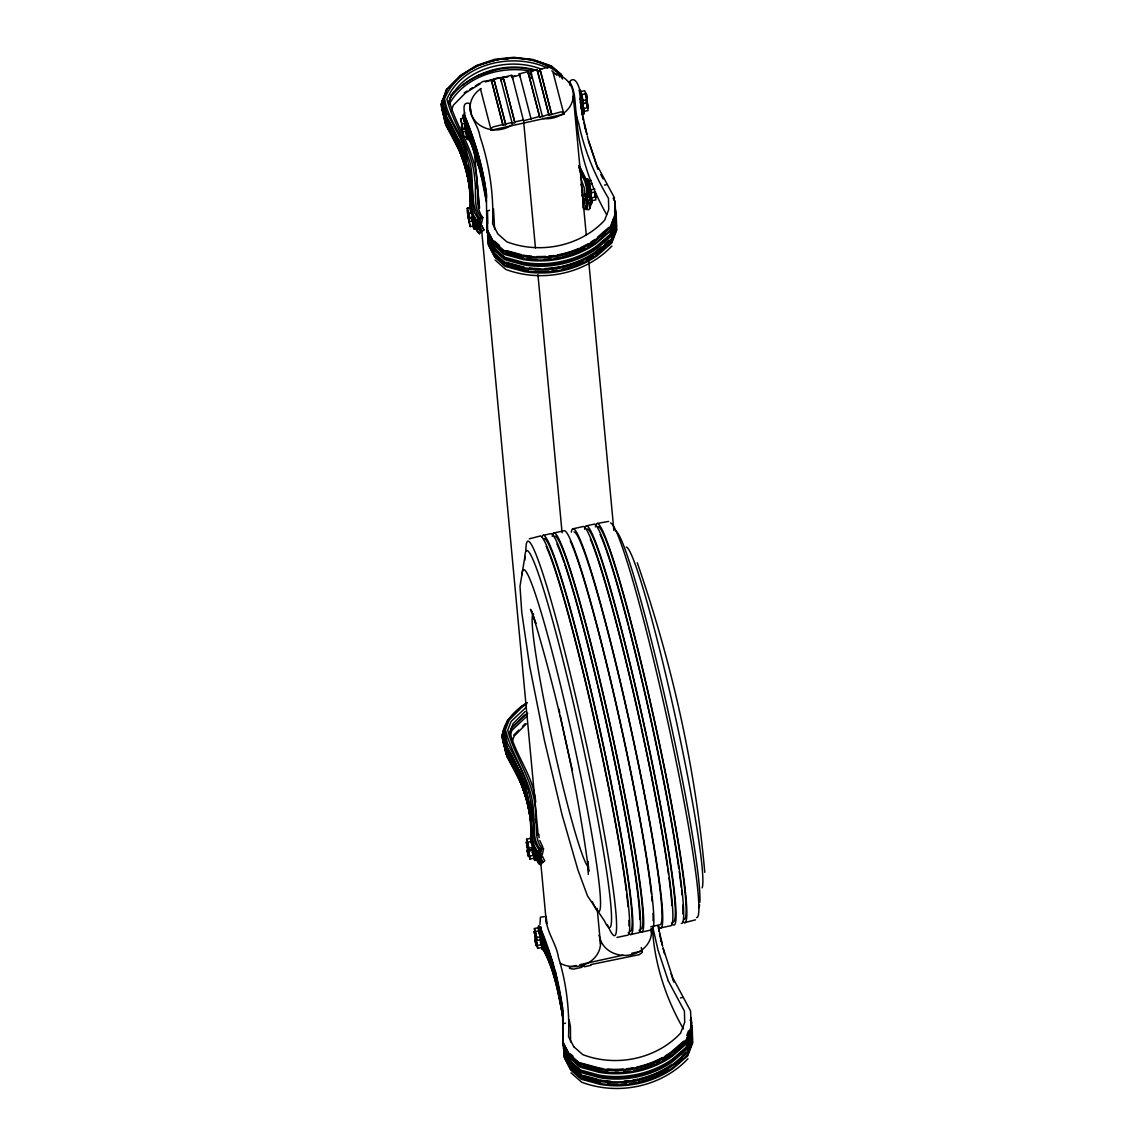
<?xml version="1.0" encoding="UTF-8"?>
<svg xmlns="http://www.w3.org/2000/svg" width="1146" height="1146" viewBox="0 0 1146 1146"><rect width="100%" height="100%" fill="white"/><g stroke="black" fill="none" stroke-linecap="round" stroke-linejoin="round"><path stroke-width="1.5" d="M580.936 102.567L581.194 104.573M582.469 100.719L582.34 99.458M586.981 195.422L586.824 200.364L584.575 200.708L582.182 195.737L582.383 189.649L580.979 184.262M590.219 204.561L590.104 208.013L588.858 209.675L585.52 209.46L583.328 208.056L582.827 199.275M582.182 195.737L584.116 194.448L584.317 188.116L580.549 177.63M583.328 208.056L584.961 198.444M586.824 200.364L584.474 195.708L586.036 195.751L588.7 202.054L587.196 208.243L585.649 208.2L585.749 205.019M579.088 165.268L587.798 183.088L589.574 189.921L588.629 197.399L588.987 196.138L586.222 194.118L586.437 187.514L584.818 181.269L579.504 170.353M586.193 201.137L586.308 197.871M585.649 208.2L587.124 203.644L586.523 197.971M587.124 203.644L587.354 197.055M587.425 194.405L587.654 187.672L585.978 181.183A211.881 185.652 -5.3 0 1 578.687 167.302M587.196 208.243L586.609 198.602M588.987 196.138L589.216 189.233L587.468 182.458M590.849 199.289L591.236 203.372L589.875 202.083L590.749 201.983L590.591 200.321L589.531 200.292L589.66 194.648M589.531 200.292L590.462 192.184M590.104 208.013L590.434 203.845M590.591 200.321L590.835 193.259M590.319 207.311L591.164 196.84M464.588 115.588L464.732 112.193M539.952 924.421L540.411 917.187L546.198 916.428M540.969 930.437L541.127 927.042M546.126 917.946C546.184 931.77 556.369 943.359 558.389 957.211C566.41 982.896 569.562 1009.741 568.559 1036.6L573.802 1046.756M576.581 116.835C578.673 150.914 589.703 184.95 606.635 214.574M583.371 118.754L579.317 90.505M580.893 97.195L580.592 103.498L582.125 113.311M580.793 105.633L581.094 99.33M580.879 106.521L580.435 97.31M581.223 107.781L580.32 98.699C585.935 125.072 580.492 68.33 569.605 81.753L569.92 85.162M581.523 108.698L580.549 101.177M581.638 114.686L581.939 108.383L580.435 102.567M582.068 114.557L582.225 111.406M652.547 929.678C654.667 964.345 666.084 998.854 683.417 1028.922M541.499 936.554L540.382 930.924M540.654 940.436L541.399 944.719L540.525 941.826M542.244 944.533L541.686 941.067M480.145 223.055L483.956 229.902L479.343 233.741L476.836 230.045L477.438 228.584L476.507 229.057L476.664 221.636L473.069 215.52M536.414 857.58L539.078 862.093L538.462 862.995L538.248 859.5L537.316 859.973L537.488 852.552L533.878 846.45M524.825 560.222A193.044 13.021 77.6 0 1 580.449 734.257A193.044 13.021 77.6 0 1 604.329 920.682L587.511 895.943L577.928 869.943L562.099 814.949L544.422 740.388L529.667 666.213L521.759 612.322L519.998 586.337L524.911 556.426M540.969 853.971L544.765 860.818L540.167 864.657L538.778 863.583L539.078 862.093M446.123 122.866L441.396 103.613L446.31 89.746L460.678 75.321L476.621 65.451L494.628 59.334L513.709 57.3L532.747 59.477L551.183 65.924L561.196 74.447L562.471 79.088M560.881 75.951L561.196 74.447L559.778 73.43L560.695 76.796M531.329 835.176L530.383 816.339A209.045 183.174 -5.3 0 0 505.701 748.897C495.416 730.088 511.775 711.709 527.289 702.656M541.671 69.333C509.784 56.369 463.514 67.628 449.146 100.805C456.853 128.094 475.504 151.788 476.98 181.326C478.956 193.244 474.845 207.254 482.795 217.582L481.549 223.355L480.188 224.43L477.796 221.063M479.515 223.957L480.761 218.514L479.4 219.201L478.154 226.364L480.561 231.678L481.936 231.005L479.816 227.237L481.793 225.834M463.686 115.058L467.024 127.321L467.41 131.403L466.451 128.911L468.155 139.382L467.611 138.222M480.418 88.758L491.161 130.2L563.904 114.213L563.76 112.781L561.053 111.864L548.948 115.187L537.474 71.167L540.038 70.952M491.004 80.163L483.068 81.452L480.89 82.756M491.362 81.638L494.198 80.664L505.687 124.699L502.979 125.286L491.176 79.661M493.711 79.561L500.372 77.642L512.176 123.267L514.883 122.679L503.853 79.575M500.558 79.618L503.266 79.031M502.893 77.541L511.732 75.149L512.649 78.687M511.918 77.126L519.625 75.077L520.227 77.026M519.124 73.974L527.962 71.582L539.752 117.207L548.877 114.428L537.145 69.562L530.483 71.482M474.014 220.992L470.39 204.389L470.49 206.767M528.134 73.559L530.985 72.585L531.572 74.533M530.985 72.585L531.343 78.3M539.68 69.462L547.96 67.184L550.467 67.471M553.146 72.771L563.904 114.213M582.655 100.705L582.512 99.143M585.262 93.542L586.48 99.387M534.824 852.338L531.2 835.735L531.142 836.809M538.505 929.334C536.958 915.568 544.78 951.796 540.325 937.629M541.643 939.29L543.333 949.647L542.373 947.169M612.265 222.539L614.041 217.912M615.287 215.061L610.345 227.939L595.877 240.474A88.729 77.742 -5.3 0 1 522.948 256.503L503.896 251.332L493.195 241.906L486.978 229.902M615.56 218.084L610.617 230.962L596.164 243.496A88.729 77.742 -5.3 0 1 523.221 259.526L504.183 254.355L493.468 244.915L487.265 232.91L487.021 211.122M614.543 223.241L609.801 235.575L595.734 247.78A87.196 76.41 -5.3 0 1 524.051 263.537L505.515 258.509L495.244 249.456L493.754 246.576M616.333 226.249L611.391 239.127L596.923 251.662A88.729 77.742 -5.3 0 1 523.98 267.691L504.942 262.52L494.241 253.08L488.024 241.075L487.967 236.205M613.397 234.615L615.173 229.974M616.605 229.272L611.663 242.15L597.209 254.684A88.729 77.742 -5.3 0 1 524.266 270.714L505.228 265.543L494.513 256.102L488.311 244.098L488.038 235.46M686.769 1035.425L688.545 1030.798M691.167 1027.002L686.225 1039.88L671.771 1052.415A88.729 77.742 -5.3 0 1 598.828 1068.444L579.79 1063.273L569.075 1053.833L562.872 1041.829M691.253 1027.89L686.311 1040.769L671.843 1053.303A88.729 77.742 -5.3 0 1 598.914 1069.333L579.862 1064.161L569.161 1054.721L562.958 1042.717L562.7 1027.188M690.508 1036.056L685.766 1048.404L671.699 1060.609A87.196 76.41 -5.3 0 1 600.017 1076.366L581.48 1071.324L571.209 1062.285L565.25 1050.739M691.797 1033.749L686.855 1046.627L672.401 1059.162A88.729 77.742 -5.3 0 1 599.458 1075.192L580.42 1070.02L569.705 1060.58L563.503 1048.576L563.46 1045.324M692.299 1039.064L687.356 1051.942L672.888 1064.476A88.729 77.742 -5.3 0 1 599.96 1080.52L580.907 1075.349L570.207 1065.909L563.99 1053.905L563.904 1045.768M692.571 1042.086L687.643 1054.965L673.175 1067.499A88.729 77.742 -5.3 0 1 600.232 1083.529L581.194 1078.357L570.479 1068.932L564.276 1056.927L563.961 1045.023M441.396 103.613L445.765 92.325M469.588 188.488A208.859 183.002 -5.3 0 0 444.92 121.089L441.224 104.716L447.384 88.729M448.716 102.667L450.994 96.794M449.519 103.684C465.305 75.722 502.349 64.993 532.747 71.467M450.908 111.534L453.386 105.146L465.52 92.912L480.375 83.701M502.206 734.529L505.959 724.859M530.412 819.404A208.859 183.002 -5.3 0 0 505.744 752.005L502.034 735.632L508.194 719.645M509.54 733.583L511.818 727.71L527.146 713.342M510.342 734.6L512.047 730.203L527.375 715.82M511.732 742.45L514.21 736.061L526.329 723.828M482.795 217.582L478.942 217.697L476.851 220.791L477.395 221.851L476.664 221.636M538.061 853.813L542.746 861.921L541.385 862.594L539.58 859.744L539.093 854.443L540.21 850.117L541.585 849.43L540.325 854.873L542.373 854.271L543.619 848.498L539.766 848.613L537.675 851.707L538.219 852.767L537.488 852.552M540.64 858.153L542.602 856.75M687.944 1058.718L687.829 1058.861C661.127 1087.038 617.751 1095.777 581.681 1082.196L571.023 1072.814M465.763 159.179A211.136 185.007 -5.3 0 0 459.36 141.058L445.508 114.643L442.098 100.633L443.402 99.014L446.682 112.523L459.933 137.778A211.881 185.652 -5.3 0 1 472.754 206.065L474.43 212.554L477.925 218.485M526.1 788.434A211.136 185.007 -5.3 0 0 520.184 771.974L506.331 745.559L502.922 731.549L504.211 729.93L507.506 743.439L520.757 768.694A211.881 185.652 -5.3 0 1 533.563 836.981L535.239 843.47L538.749 849.401M446.138 90.333L459.804 76.553L468.671 71.052M450.822 95.233L454.332 91.68M449.805 98.126C470.505 71.396 508.652 59.836 540.425 71.74M506.947 721.249L520.613 707.469L525.054 704.718M525.183 711.494L513.05 723.728L509.956 731.721C515.643 756.159 533.792 776.343 535.712 802.2M510.629 729.042L523.521 716.035L527.762 713.414M513.78 735.13L518.809 730.059M522.59 726.249L525.097 723.713M597.51 237.222L609.027 227.237M601.621 236.907L605.46 233.583M601.192 247.063L596.078 251.504A87.196 76.41 -5.3 0 1 562.027 266.302M605.031 243.74L608.87 240.416M596.364 254.527L610.431 242.322M611.864 246.046C585.162 274.223 541.772 282.947 505.715 269.382L495.058 259.984M683.718 1041.17L670.911 1052.257A87.196 76.41 -5.3 0 1 665.296 1055.881M675.037 1051.942L685.279 1043.075M682.285 1055.452L686.125 1052.128M676.169 1064.018L682.558 1058.474M529.28 538.849L540.296 535.984A204.389 13.781 77.6 0 1 598.37 737.637A204.389 13.781 77.6 0 1 627.363 935.251L616.992 937.414M695.493 919.823L684.477 922.688M459.918 76.037L476.134 65.995L497.994 59.377M471.636 69.218L476.063 66.468M462.311 85.42C482.337 70.021 508.724 64.377 533.334 69.806M464.288 92.797L467.067 91.078M469.831 89.359L472.61 87.64M475.389 85.921L479.558 83.343M520.742 706.953L526.63 703.3M526.544 704.16L522.261 706.81L509.211 719.96L505.429 729.744C512.506 757.535 532.088 781.128 533.449 810.953C535.282 823.401 531.472 837.884 539.766 848.613M526.472 706.982L511.13 721.393L507.692 730.26C515.084 757.793 534.208 781.429 535.612 811.124C537.517 823.301 533.563 837.54 541.686 848.054M478.011 75.693L495.774 69.648M485.417 81.982L497.178 77.985L507.85 76.854M487.165 210.907L489.557 210.32M563.13 1023.736L565.537 1023.134M460.635 118.711L463.844 118.167L465.19 123.338L466.093 128.452L462.884 129.011L460.635 118.711L462.884 129.011M581.681 94.602L585.721 93.714L587.024 99.659L587.296 102.567L583.257 103.455L580.664 91.58L584.704 90.692L585.721 93.714M462.411 123.954L465.19 123.338M582.985 100.533L587.024 99.659M465.935 131.317L466.837 136.431L464.058 137.047L463.156 131.933L465.935 131.317L464.588 126.146M491.963 82.183L502.908 124.542L492.909 126.962L491.032 128.782L491.161 130.2M505.687 124.699L505.615 123.94L512.104 122.522L512.176 123.267M514.812 121.92L523.464 120.015L523.536 120.774L539.694 116.448M587.769 107.638L588.041 110.546L584.002 111.434L583.729 108.526L587.769 107.638L586.466 101.693M463.156 131.933L461.38 126.705L463.629 136.99L466.837 136.431M591.164 180.309L588.442 180.91L591.035 192.8L595.118 191.898M469.445 218.614C476.478 216.58 466.666 223.327 467.21 208.314C475.175 205.707 469.86 221.608 476.292 224.258M467.21 208.314L470.447 207.77M589.459 183.933L592.181 183.331M469.889 218.671L468.972 213.557L471.78 212.941M590.763 189.878L594.846 188.975M469.717 221.536L472.524 220.92L473.427 226.034L470.189 226.593L467.955 216.308L470.189 226.593M595.591 196.954L595.863 199.877L591.78 200.779L591.508 197.857L595.591 196.954L594.616 192.499M584.804 203.186L586.365 202.856M543.476 535.282L551.083 533.606A204.389 13.781 77.6 0 1 609.171 735.259A204.389 13.781 77.6 0 1 638.15 932.873L630.529 934.549M554.263 532.904L564.419 530.67A204.389 13.781 77.6 0 1 622.493 732.337A204.389 13.781 77.6 0 1 651.472 929.936L641.316 932.171M573.301 528.721L583.457 526.487A204.389 13.781 77.6 0 1 641.531 728.14A204.389 13.781 77.6 0 1 670.525 925.753L660.368 927.988M586.637 525.799L594.244 524.123A204.389 13.781 77.6 0 1 652.332 725.776A204.389 13.781 77.6 0 1 681.311 923.39M597.424 523.421L608.626 521.401M527.819 846.593L526.573 839.216L530.655 838.328L533.248 850.203L536.987 856.391M526.573 839.216L527.604 842.238L531.672 841.35M532.589 847.381L533.32 850.189L529.165 851.106L528.893 848.183L532.976 847.295M532.417 849.329L533.993 858.182L529.91 859.085L527.318 847.209L528.349 850.232L531.071 849.63M529.91 859.085L529.638 856.162L533.721 855.274M535.64 935.924L534.394 928.547L538.434 927.658L541.027 939.548L536.987 940.436L535.97 937.414M534.394 928.547L535.411 931.569L539.451 930.681M536.987 940.436L536.715 937.514L540.754 936.626M541.499 944.605L541.772 947.527L537.732 948.415L537.46 945.493L541.499 944.605L540.196 938.66M650.785 926.756L659.666 924.808A201.123 13.566 77.6 0 0 631.145 730.346A201.123 13.566 77.6 0 0 574.003 531.902M576.352 965.448L569.419 966.966L569.548 968.399L573.616 969.129L581.724 967.339L581.667 966.594L584.36 965.992L584.431 966.751L590.921 965.319L590.849 964.574L639.21 954.675L642.29 952.412L641.259 947.541M579.804 964.688L623.095 955.162M631.761 953.271L642.147 950.979M604.572 185.036L606.836 184.606M680.538 997.865L682.801 997.421M584.116 194.448L586.222 194.118M501.518 59.005L508.58 58.26M494.456 60.222L498.009 59.836M505.085 59.091L508.623 58.718M511.403 76.481L514.969 76.094M519.152 58.303L533.248 59.907M466.093 128.452L464.76 124.943M506.417 250.616L521.573 254.741M505.014 253.18L523.55 258.208M505.859 262.233L524.395 267.262M506.145 265.242L524.682 270.284A87.196 76.41 -5.3 0 0 528.048 270.785M580.693 1062.987L599.229 1068.015A87.196 76.41 -5.3 0 0 602.595 1068.53M582.669 1066.453L597.825 1070.579M583.515 1075.507L598.67 1079.632M582.111 1078.071L600.647 1083.099M534.824 60.466L552.114 66.497M534.967 60.924L552.329 66.984L561.511 75.034L562.328 77.026M547.802 68.144C513.895 52.172 462.153 62.615 446.868 99.344C454.26 126.877 473.384 150.513 474.802 180.194C476.707 192.385 472.739 206.624 480.862 217.138M590.763 205.005L589.861 203.873L590.935 203.902L590.978 194.92L592.081 203.186L591.537 202.025M551.856 70.851L556.798 75.178M494.47 241.118L499.599 245.631M493.969 250.243L504.684 259.684L523.722 264.855A88.729 77.742 -5.3 0 0 596.665 248.825L611.119 236.291L616.061 223.413L615.731 210.119M495.874 256.203L498.438 258.466M573.802 1046.742L582.741 1054.621A82.612 72.384 -5.3 0 0 680.581 1033.119L684.706 1022.361L684.42 1011.116L668.304 980.99M570.436 1053.933L573 1056.197M573.287 1059.219L580.979 1065.995M571.567 1066.009L581.824 1075.048M587.354 107.695L586.136 101.536M590.262 195.078L586.867 178.79L587.626 184.864M532.317 612.064L530.469 609.385L535.87 623.424L532.604 613.826C558.002 698 577.226 784.279 588.772 871.447L587.683 861.076L588.27 874.455M466.393 124.542L469.745 130.042L473.828 141.746M466.479 125.43L469.817 130.931L474.816 145.7M466.737 128.266C478.14 149.639 482.094 174.421 486.52 198M466.966 130.759C478.097 151.601 482.137 175.739 486.434 198.759M467.239 133.595C475.06 146.659 477.424 162.231 481.95 176.627M467.324 134.483L470.677 139.984L473.255 147.39M467.525 136.618C475.332 149.682 477.982 165.167 482.222 179.65M467.597 137.506L470.949 142.992L478.398 165.755M542.359 937.371C554.435 960.062 558.202 986.434 562.858 1011.431M542.445 938.259C550.094 951.065 552.759 966.221 557.071 980.403M544.379 943.086L546.871 947.169M542.703 941.095C555.552 967.453 561.984 997.622 563.259 1026.787M542.932 943.588C554.879 966.006 558.675 992.064 563.359 1016.76M543.204 946.424L546.556 951.911L551.627 967.582M543.29 947.312L546.642 952.799L549.221 960.219M543.49 949.432C554.879 970.805 558.847 995.588 563.259 1019.166M543.562 950.321C554.965 971.693 558.933 996.476 563.345 1020.055M569.605 81.753C577.412 93.986 573.473 109.701 578.673 123.209C584.159 149.811 594.573 174.994 608.454 198.301L608.741 209.532L604.615 220.276A82.612 72.384 -5.3 0 1 506.776 241.792L497.837 233.913L492.594 223.756C493.883 194.061 489.371 164.465 479.93 136.302C478.24 124.756 468.356 115.603 470.218 103.598C461.451 100.977 464.689 110.159 464.316 115.144C474.759 140.886 483.311 168.018 486.491 195.995M478.942 217.697C467.683 199.203 476.421 175.252 467.511 155.469C463.17 135.156 447.699 119.385 444.605 98.828C460.391 57.973 526.816 45.066 558.675 73.745L559.563 76.997M480.79 224.559L483.956 229.902M478.498 221.565L480.188 224.43M477.825 221.866L480.36 226.149M477.395 221.851L473.255 214.717L471.507 207.942L470.232 182.286L465.176 158.019L458.787 139.955M477.252 222.883L481.936 231.005M475.261 221.522L477.065 224.573M475.304 221.966L477.094 225.017M477.166 225.92L480.561 231.678M476.163 225.476L471.78 216.465M471.708 216.78L472.696 220.949L477.481 229.028M476.349 227.395L472.682 221.192L471.565 216.709M476.722 229.3L479.343 233.741M476.507 229.057L472.84 222.854L471.751 218.642M473.183 223.871L476.836 230.045M474.043 225.977L477.954 232.667M542.832 847.152L539.766 840.448M539.322 852.481L541.012 855.346M538.634 852.782L541.17 857.065M538.219 852.767L534.079 845.633L532.331 838.858L531.056 813.202L526 788.935L519.611 770.871M539.451 856.32L542.746 861.921M536.084 852.438L537.875 855.489M535.225 851.363L537.918 855.933M533.463 848.985L537.116 855.174M537.99 856.836L541.385 862.594M533.477 851.85L537.173 858.311M533.664 853.77L537.316 859.973M537.546 860.216L540.167 864.657M537.66 860.961L534.007 854.787L532.202 848.155M534.853 856.893L538.778 863.583M598.083 167.23L614.543 198M600.762 174.521L603.125 178.919M674.049 980.059L690.508 1010.829L691.453 1030.01L686.511 1042.889L672.043 1055.423A88.729 77.742 -5.3 0 1 599.114 1071.467L580.062 1066.296L569.361 1056.856L563.144 1044.851M613.311 197.957L614.858 200.879L615.201 214.173L610.259 227.051L595.791 239.586A88.729 77.742 -5.3 0 1 522.863 255.615L503.825 250.444L493.109 241.018L486.907 229.014L486.276 192.041M613.382 198.845L614.944 201.768L615.474 217.196L610.546 230.074L596.078 242.608A88.729 77.742 -5.3 0 1 523.135 258.638L504.097 253.467L493.396 244.026L487.179 232.022L486.778 211.681M614.514 210.921L616.075 213.844M690.136 1020.012L691.697 1022.934M452.77 136.159L454.418 139.325M448.115 127.793L449.762 130.945M453.902 138.838L458.873 148.307M459.904 151.831L446.611 126.518L441.224 104.716M510.299 753.925L511.961 757.076M507.778 756.016L509.44 759.182M508.924 758.709L510.586 761.861M512.248 765.012L513.895 768.178M518.035 776.071L520.528 780.798M487.537 235.761L493.74 247.765L504.455 257.191L523.493 262.362A88.729 77.742 -5.3 0 0 596.421 246.333L610.89 233.798L615.832 220.92L615.23 204.79M494.843 251.748L487.766 238.239L487.265 212.168M488.11 241.964L494.313 253.968L505.028 263.408L524.066 268.579A88.729 77.742 -5.3 0 0 597.009 252.55L611.477 240.015L616.405 227.137L615.989 212.955M564.076 1054.793L570.293 1066.797L580.993 1076.237L600.031 1081.409A88.729 77.742 -5.3 0 0 672.974 1065.365L687.442 1052.83L692.385 1039.952L691.955 1025.785M580.979 102.553L581.953 106.077M579.102 165.912L587.898 183.647M442.098 100.633L442.714 101.937M502.922 731.549L503.538 732.853M441.926 109.414L442.843 111.778M502.75 740.33L503.667 742.694M579.317 89.76L580.521 93.671M590.792 194.046C593.399 199.461 586.594 170.725 587.812 180.968M637.262 562.729C671.771 662.503 695.407 767.132 704.776 872.335M474.215 227.825L474.759 228.971L474.372 224.903M534.28 851.177L534.609 852.022M539.093 933.546L539.422 934.391M589.345 196.868L590.233 199.203M460.477 153.478L465.706 168.261M526.53 799.177L520.714 782.747L507.434 757.434L502.034 735.632M587.325 99L586.222 93.256L586.967 97.711M471.622 209.718L472.31 212.211M586.265 99.544L587.296 102.567M532.217 847.181L533.248 850.203M528.148 848.083L529.165 851.106M536.715 945.393L537.732 948.415M588.385 140.013L597.295 166.772M588.471 140.901L597.926 169.322M673.819 981.263L663.004 947.599M671.112 973.785L673.891 982.151M668.304 981.005L658.105 950.335L652.905 927.802M472.324 137.448L481.105 167.574L486.577 196.883M582.598 103.369C585.764 111.534 579.79 83.816 580.048 91.637M583.343 111.363L584.302 113.841L582.612 103.484M539.852 68.961L551.656 114.586M530.655 70.98L542.459 116.62M528.277 73.186L539.752 117.207M519.31 73.487L531.099 119.112M503.08 77.054L514.883 122.679M500.687 79.246L501.289 81.194M493.883 79.074L505.615 123.94M466.35 137.076L467.31 139.568L464.631 125.344M534.609 857.824L535.569 860.317L534.81 854.243M533.764 858.01L534.724 860.503L532.532 848.126M528.206 847.395C529.824 851.12 525.427 834.388 527.833 845.963M541.628 939.176C545.138 947.627 537.632 915.998 539.351 929.148M541.542 947.341L542.488 949.833L540.797 939.476M536.013 936.726C537.517 940.049 533.105 923.175 535.841 936.053M475.576 153.865L481.864 175.739L486.448 200.765M552.959 963.485L540.282 927.974M551.555 966.694L557.916 989.456M595.734 195.737L596.192 196.897L595.591 193.259M465.018 125.272L465.434 125.773M470.92 210.305L471.464 212.397M477.194 152.79L481.019 166.686M554.005 974.673L557.83 988.568L563.388 1018.765M532.618 841.579L533.506 845.376M531.773 841.766L532.661 845.562M541.915 943.803L541.557 942.456M561.511 75.034L562.371 78.143M588.571 189.262L589.044 190.995M464.646 125.458C471.135 148.593 460.878 101.507 463.328 119.055M471.722 216.952C476.192 231.12 468.356 194.892 469.917 208.658M472.481 224.931L473.9 229.157L472.696 220.949M532.546 848.298C537.001 862.465 529.18 826.237 530.727 840.004M533.019 854.486L532.46 852.223M536.586 944.046C538.119 949.217 535.798 937.07 535.784 940.193M582.24 103.555L582.798 105.905M581.724 107.008L582.383 108.884L582.125 106.893M589.259 184.907L589.646 186.411M588.743 188.374C590.677 194.677 587.282 179.306 588.213 185.924M464.674 121.992L464.087 120.101L464.288 122.121M581.48 108.498L582.311 112.294M587.368 136.088L588.127 139.583M588.399 187.815L589.273 191.224M540.64 71.482L551.584 113.841M512.506 77.67L523.536 120.774M480.79 173.533L486.42 202.054M464.23 114.256C474.63 139.884 483.096 166.901 486.534 194.705M464.517 117.279L466.021 123.095M663.09 948.487L664.436 953.716M467.64 208.386L468.972 213.557M532.389 847.625L533.506 852.108M555.352 971.264L562.5 1007.52L562.772 1028.077M540.196 927.085C550.825 952.942 558.947 980.374 562.586 1008.408M541.786 941.496L542.531 944.404M533.119 854.042L532.561 851.65M582.555 103.928L582.755 104.701M580.793 99.817L583.472 114.027L581.538 107.796M588.557 189.147L589.058 191.167M532.546 850.676L533.348 854.529M539.58 932.027L540.382 935.881M540.325 940.021L541.17 944.777L540.425 942.384M444.404 108.856L446.08 115.775M441.869 101.321L445.307 115.445A209.56 183.618 -5.3 0 1 470.003 183.031L471.121 205.277M442.284 104.329L445.364 117.279M442.7 108.125L445.379 119.112M511.331 754.483L512.09 757.563M503.968 734.572L506.904 746.691M502.693 732.251L506.131 746.361A209.56 183.618 -5.3 0 1 530.827 813.947M505.386 744.628L506.561 749.756A209.661 183.704 -5.3 0 1 525.742 791.456M580.793 98.227L581.581 100.92L581.208 98.098M472.023 219.574L472.696 222.754M532.876 851.106L533.535 854.243M539.909 932.457L540.554 935.609M539.967 934.649L539.437 932.214M587.039 134.784L583.285 117.866M585.09 126.905L586.781 134.211M660.97 938.832L662.66 946.138M662.402 945.565L659.595 932.328M594.602 193.144L595.275 196.725M532.303 852.123L532.79 854.271M539.68 934.391L539.179 931.97M587.339 104.071C590.104 115.445 586.423 96.565 587.039 102.524M582.755 104.071L583.729 108.526M590.863 194.892L591.508 197.857M527.604 842.238L528.893 848.183M528.349 850.232L529.638 856.162M535.411 931.569L536.715 937.514M537.46 945.493L535.139 936.526L535.411 939.448M583.916 122.522L585.291 129.04M659.537 933.718L661.256 941.854M476.034 183.604L477.08 188.632M466.651 171.628L468.098 178.561M535.64 819.505L536.328 822.814M527.103 800.81L527.833 804.277M528.55 807.744L529.996 814.677M532.36 845.118L531.458 841.522L531.816 843.671M531.114 841.995L531.715 844.23M528.206 852.28C530.842 863.826 528.02 847.481 527.962 850.862M471.049 212.526L470.662 210.391M582.698 116.348L583.285 119.37M582.784 117.236L583.357 120.258M658.391 926.154L659.337 931.583M658.377 927.658L659.036 931.569M531.543 843.413L531.3 841.981M493.482 208.758L494.614 229.085M569.118 1019.84L570.422 1026.873L570.579 1041.915M470.003 207.698L470.92 212.812M581.667 111.133L582.197 114.199M573.287 96.106L586.265 234.959M588.772 261.675L613.884 530.498M651.157 929.277L651.487 932.83M548.877 114.428L548.948 115.187M523.636 121.548L535.454 247.951M537.947 274.653L562.084 532.79M597.181 908.434L600.518 944.046M502.908 124.542L502.979 125.286M470.705 108.712L471.02 112.122M546.356 918.147L546.828 923.261M474.415 152.905L479.572 208.085M480.905 222.338L481.234 225.891M481.735 231.234L538.147 834.746M540.797 863.225L546.456 923.762M530.655 838.328L530.927 841.25M538.434 927.658L538.706 930.581M502.22 737.551L506.245 754.684A209.045 183.174 -5.3 0 1 530.927 822.14L531.185 827.283M441.396 106.635L445.422 123.768A209.045 183.174 -5.3 0 1 470.104 191.224L470.447 198.072M538.892 834.36L539.064 837.755M537.145 831.781L537.316 835.19M535.827 819.218L535.999 822.627M530.842 813.947L531.945 836.193M531.171 836.322L530.226 817.485A208.859 183.002 -5.3 0 0 505.558 750.086M478.211 195.35L478.813 207.254M471.235 201.854L471.407 205.263M470.505 204.26L469.559 185.423A209.045 183.174 -5.3 0 0 444.892 117.981M470.433 207.111L469.402 186.569A208.859 183.002 -5.3 0 0 444.734 119.17M692.241 1028.793L692.657 1042.975L687.715 1055.853L673.261 1068.387A88.729 77.742 -5.3 0 1 600.318 1084.417L581.28 1079.245L570.565 1069.82L564.362 1057.815L564.233 1046.413M691.468 1020.456L692.026 1036.228L687.084 1049.106L672.63 1061.64A88.729 77.742 -5.3 0 1 599.687 1077.67L580.65 1072.513L569.934 1063.073L563.732 1051.068L563.674 1046.183M691.196 1017.605L691.525 1030.899L686.597 1043.777L672.129 1056.311A88.729 77.742 -5.3 0 1 599.186 1072.355L580.148 1067.184L569.433 1057.744L563.23 1045.739L562.973 1030.197M616.276 215.978L616.691 230.145L611.749 243.024L597.295 255.572A88.729 77.742 -5.3 0 1 524.352 271.602L505.314 266.431L494.599 256.991L488.397 244.986L488.282 235.216M562.786 1010.543L563.058 1031.085M487.465 211.079L487.594 223.585M598.928 935.236A26.157 22.92 -5.3 0 1 590.835 961.179A26.157 22.92 -5.3 0 1 560.451 963.385M651.186 928.346A26.157 22.92 -5.3 0 1 630.3 954.905A26.157 22.92 -5.3 0 1 599.888 938.087M512.634 124.441A26.157 22.92 -5.3 0 1 475.361 121.247A26.157 22.92 -5.3 0 1 481.134 88.543M554.936 73.673A26.157 22.92 -5.3 0 1 572.585 100.576A26.157 22.92 -5.3 0 1 542.746 118.468M595.232 242.451A87.196 76.41 -5.3 0 1 588.156 246.92M585.191 248.553A87.196 76.41 -5.3 0 1 562.844 256.876M561.182 257.248A87.196 76.41 -5.3 0 1 554.406 258.495M550.968 258.939A87.196 76.41 -5.3 0 1 544.092 259.483M537.216 259.54A87.196 76.41 -5.3 0 1 526.916 258.724M594.946 239.428A87.196 76.41 -5.3 0 1 590.777 242.178M587.884 243.912A87.196 76.41 -5.3 0 1 580.334 247.765M578.802 248.453A87.196 76.41 -5.3 0 1 557.529 254.913M554.12 255.486A87.196 76.41 -5.3 0 1 548.963 256.102M545.525 256.375A87.196 76.41 -5.3 0 1 536.93 256.518M531.758 256.246A87.196 76.41 -5.3 0 1 523.264 255.186M560.351 266.66A87.196 76.41 -5.3 0 1 544.937 268.536M539.78 268.622A87.196 76.41 -5.3 0 1 529.466 267.978M593.599 256.375A87.196 76.41 -5.3 0 1 586.322 260.615M583.285 262.133A87.196 76.41 -5.3 0 1 562.314 269.324M557.243 270.298A87.196 76.41 -5.3 0 1 552.1 271.015M548.662 271.344A87.196 76.41 -5.3 0 1 534.895 271.459M445.751 118.84A209.661 183.704 -5.3 0 1 465.419 162.216M468.041 172.516A209.661 183.704 -5.3 0 1 469.688 181.211M467.597 166.055A211.136 185.007 -5.3 0 1 470.333 179.994M471.235 186.898A211.136 185.007 -5.3 0 1 471.708 192.012M463.958 159.595A211.881 185.652 -5.3 0 0 462.039 154.667A209.661 183.704 -5.3 0 1 463.715 159.595M445.078 122.751A208.859 183.002 -5.3 0 1 469.745 190.136M445.708 118.396A209.661 183.704 -5.3 0 1 453.73 132.406M455.334 135.615A209.661 183.704 -5.3 0 1 458.987 143.708M459.661 145.327A209.661 183.704 -5.3 0 1 464.889 160.111M467.998 172.072A209.661 183.704 -5.3 0 1 469.645 180.767M446.295 125.888A209.56 183.618 -5.3 0 1 465.949 169.25M466.436 170.955A209.56 183.618 -5.3 0 1 470.49 189.978M462.196 155.269A211.136 185.007 -5.3 0 1 466.15 166.843M457.626 142.749A209.532 183.589 -5.3 0 1 459.045 146M468.041 174.335A209.532 183.589 -5.3 0 1 468.757 177.802M668.147 1070.092A87.196 76.41 -5.3 0 1 656.171 1076.366M654.624 1077.025A87.196 76.41 -5.3 0 1 638.279 1082.153M636.603 1082.497A87.196 76.41 -5.3 0 1 629.784 1083.629M626.346 1084.016A87.196 76.41 -5.3 0 1 621.175 1084.374M617.751 1084.46A87.196 76.41 -5.3 0 1 607.423 1084.001M672.043 1064.333A87.196 76.41 -5.3 0 1 639.654 1078.744M637.993 1079.131A87.196 76.41 -5.3 0 1 632.936 1080.105M629.512 1080.621A87.196 76.41 -5.3 0 1 624.341 1081.151M610.574 1081.265A87.196 76.41 -5.3 0 1 600.361 1080.091M671.198 1055.28A87.196 76.41 -5.3 0 1 662.646 1060.58M659.652 1062.141A87.196 76.41 -5.3 0 1 656.586 1063.603M655.054 1064.29A87.196 76.41 -5.3 0 1 633.781 1070.751M630.372 1071.324A87.196 76.41 -5.3 0 1 623.496 1072.097M618.339 1072.355A87.196 76.41 -5.3 0 1 614.901 1072.384M608.01 1072.083A87.196 76.41 -5.3 0 1 599.516 1071.037M662.374 1057.557A87.196 76.41 -5.3 0 1 636.861 1067.055M633.494 1067.743A87.196 76.41 -5.3 0 1 626.661 1068.745M623.209 1069.075A87.196 76.41 -5.3 0 1 607.724 1069.06M507.105 756.804A209.56 183.618 -5.3 0 1 526.773 800.166M527.246 801.871A209.56 183.618 -5.3 0 1 531.314 820.894M505.887 753.667A208.859 183.002 -5.3 0 1 530.555 821.066M507.907 755.3A209.661 183.704 -5.3 0 1 513.308 764.611M525.083 792.158A209.661 183.704 -5.3 0 1 526.616 797.143M506.532 749.312A209.661 183.704 -5.3 0 1 508.437 752.363M510.271 755.458A209.661 183.704 -5.3 0 1 517.663 769.754M519.811 774.624A209.661 183.704 -5.3 0 1 525.699 791.027M529.867 808.202A209.661 183.704 -5.3 0 1 531.228 816.926M526.243 793.132A209.661 183.704 -5.3 0 1 528.062 799.98M529.91 808.646A209.661 183.704 -5.3 0 1 531.271 817.37M505.715 751.733A208.859 183.002 -5.3 0 1 530.383 819.132M521.716 782.919A211.136 185.007 -5.3 0 1 526.974 797.759M525.384 792.158A211.881 185.652 -5.3 0 1 527.088 797.158M529.581 802.171A211.136 185.007 -5.3 0 1 531.157 810.91M531.859 816.11A211.136 185.007 -5.3 0 1 532.389 821.224M529.91 810.451A209.532 183.589 -5.3 0 1 531.271 819.175M626.275 547.086A175.08 11.804 77.6 0 1 673.562 708.629A175.08 11.804 77.6 0 1 702.154 887.849M615.488 531.056A193.044 13.021 77.6 0 1 664.866 696.897A193.044 13.021 77.6 0 1 699.877 902.231M699.604 904.91A193.044 13.021 77.6 0 1 698.53 907.89M610.517 523.006A201.968 13.623 77.6 0 1 667.917 722.281A201.968 13.623 77.6 0 1 696.553 917.559M521.974 574.963A175.08 11.804 77.6 0 1 574.991 748.395A175.08 11.804 77.6 0 1 592.382 901.63M525.885 551.283A201.968 13.623 77.6 0 1 585.377 739.285A201.968 13.623 77.6 0 1 607.495 924.879M546.155 546.37A201.123 13.566 77.6 0 1 608.741 788.376M609.099 790.196A201.123 13.566 77.6 0 1 626.303 890.929M626.733 894.381A201.123 13.566 77.6 0 1 628.08 906.744M628.968 920.381A201.123 13.566 77.6 0 1 628.91 925.882M544.164 538.462A201.123 13.566 77.6 0 1 601.321 736.907A201.123 13.566 77.6 0 1 629.842 931.369M541.943 536.729A204.389 13.781 77.6 0 1 601.55 736.935A204.389 13.781 77.6 0 1 628.266 932.572M556.942 543.992A201.123 13.566 77.6 0 1 564.004 562.142M564.677 564.104A201.123 13.566 77.6 0 1 574.447 595.734M574.891 597.252A201.123 13.566 77.6 0 1 597.367 684.32M597.754 685.953A201.123 13.566 77.6 0 1 619.198 784.308M619.528 785.998A201.123 13.566 77.6 0 1 628.438 833.185M628.767 835.09A201.123 13.566 77.6 0 1 638.737 902.962M638.881 904.366A201.123 13.566 77.6 0 1 639.783 919.55M554.951 536.084A201.123 13.566 77.6 0 1 612.107 734.529A201.123 13.566 77.6 0 1 640.628 928.991M552.257 536.357A204.389 13.781 77.6 0 1 610.904 727.997A204.389 13.781 77.6 0 1 639.053 930.208M570.278 541.07A201.123 13.566 77.6 0 1 614.944 699.59A201.123 13.566 77.6 0 1 651.429 893.995M651.773 897.089A201.123 13.566 77.6 0 1 652.203 901.429M653.034 913.434A201.123 13.566 77.6 0 1 653.034 920.582M571.295 532.174A204.389 13.781 77.6 0 1 629.942 723.814A204.389 13.781 77.6 0 1 658.091 926.011M590.348 539.136A201.123 13.566 77.6 0 1 640.929 726.421M641.302 728.111A201.123 13.566 77.6 0 1 660.511 824.447M660.812 826.065A201.123 13.566 77.6 0 1 667.402 866.448M667.688 868.41A201.123 13.566 77.6 0 1 668.505 874.169M669.006 877.865A201.123 13.566 77.6 0 1 671.9 905.627M587.325 528.979A201.123 13.566 77.6 0 1 644.482 727.409A201.123 13.566 77.6 0 1 673.003 921.871M584.632 529.251A204.389 13.781 77.6 0 1 643.278 720.891A204.389 13.781 77.6 0 1 671.427 923.089M600.103 534.509A201.123 13.566 77.6 0 1 628.28 625.401M628.753 627.249A201.123 13.566 77.6 0 1 678.761 867.98M679.292 871.791A201.123 13.566 77.6 0 1 681.268 887.448M681.598 890.528A201.123 13.566 77.6 0 1 682.042 894.883M682.787 905.125A201.123 13.566 77.6 0 1 682.858 914.021M598.112 526.601A201.123 13.566 77.6 0 1 655.268 725.046A201.123 13.566 77.6 0 1 683.79 919.507M595.419 526.874A204.389 13.781 77.6 0 1 653.091 714.144A204.389 13.781 77.6 0 1 683.059 921.756M588.8 867.049A129.484 8.724 77.6 0 1 552 739.299A129.484 8.724 77.6 0 1 533.635 614.113M572.384 770.198A109.944 7.406 77.6 0 1 571.539 766.617M571.109 764.826A109.944 7.406 77.6 0 1 560.351 716.035M559.663 712.611A109.944 7.406 77.6 0 1 558.99 709.231M526.258 842.181L527.69 848.541L526.315 842.21M527.002 850.16L528.435 856.52L527.06 850.203M534.079 931.512L535.511 937.872L534.151 931.54M534.824 939.491L536.256 945.851L534.895 939.519"/></g></svg>
